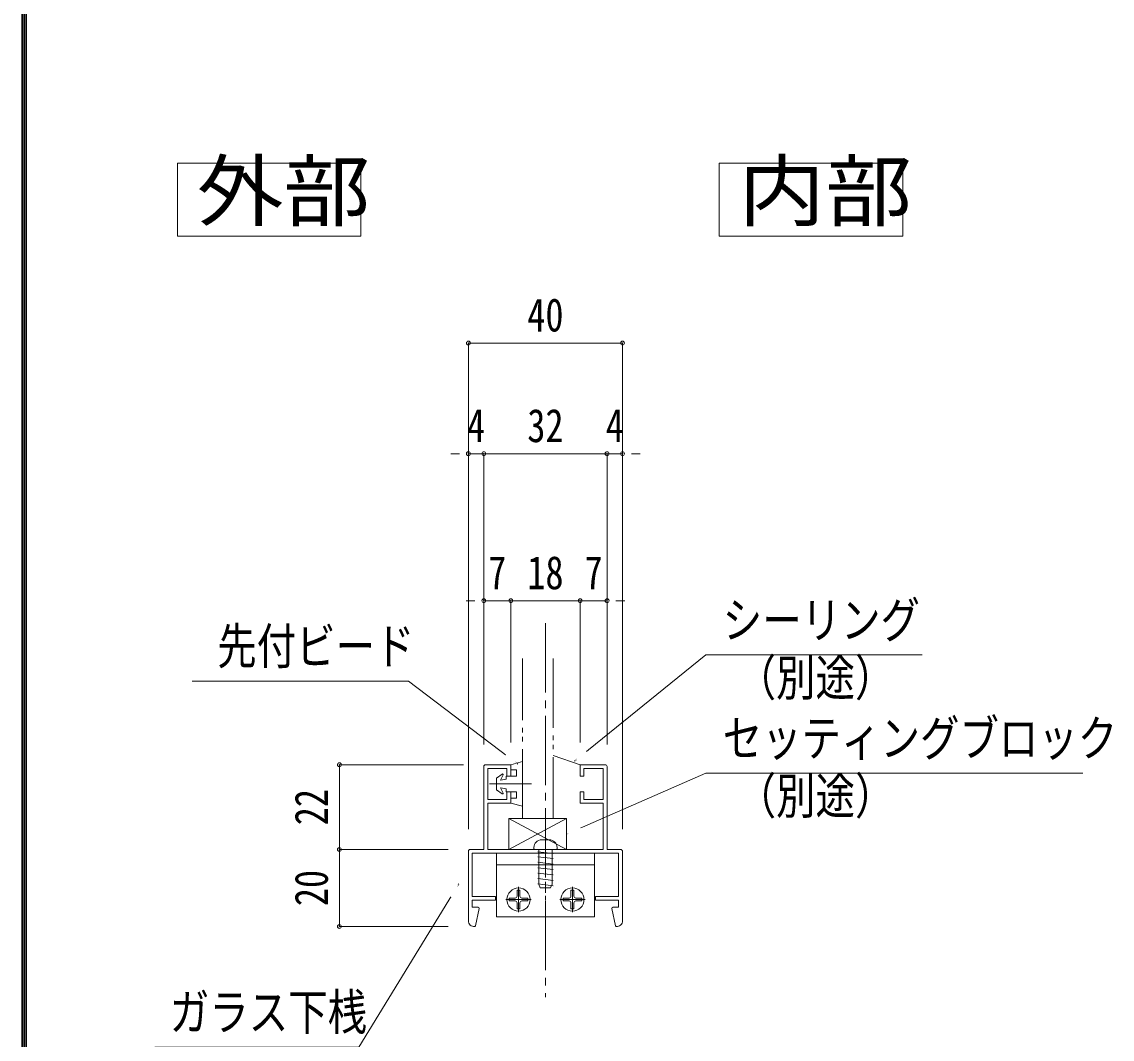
# Model space of a CAD drawing. Units: millimetres at full size; details may follow other scales. Extents: x -3135 to 4022, y -814 to 1448.
# Drawn here: x -3135 to -2569, y -546 to -18 of the extents above; entities that cross this region are included whole.
import ezdxf
from ezdxf.enums import TextEntityAlignment as Align

# ---------------------------------------------------------------- set-up
doc = ezdxf.new("R2010")
doc.units = ezdxf.units.MM
doc.header["$LTSCALE"] = 4
doc.header["$PDMODE"] = 32
doc.header["$PDSIZE"] = 2
for name, pattern in [('CHAIN2', [12, 9, -1, 1, -1]), ('DASHED1', [1.8, 1.2, -0.6]), ('DOUBLE_CHAIN2', [12.8, 9, -1, 0.6, -0.6, 0.6, -1])]:
    doc.linetypes.add(name, pattern=pattern)
for name, color, linetype, lineweight in [('0-0_0', 7, 'Continuous', 18), ('0-1_1手摺寸法', 3, 'Continuous', 18), ('0-2_2A', 1, 'DOUBLE_CHAIN2', 18), ('0-5_3中心線', 2, 'CHAIN2', 18), ('0-6_41ｱﾙﾐ', 6, 'Continuous', 18), ('0-7_42ｱﾙﾐ部品', 6, 'Continuous', 18), ('0-8_51破線ｱﾙﾐ', 3, 'DASHED1', 18), ('0-9_6ﾊｯﾁﾝｸﾞ', 4, 'Continuous', 9), ('0-B_CYAN', 4, 'Continuous', 9), ('0-E_P4-12', 7, 'Continuous', 18), ('0-F_WAKU', 7, 'Continuous', 18)]:
    doc.layers.add(name, color=color, linetype=linetype, lineweight=lineweight)
doc.styles.add('ＭＳ ゴシック', font='')
doc.styles.get('ＭＳ ゴシック').set_extended_font_data('MS Gothic')

msp = doc.modelspace()

# ---------------------------------------------------------------- linework, layer by layer
at = {"layer": '0-0_0'}
for points in [[(-2847.659, -401.756), (-2779.464, -346.664), (-2667.165, -346.664)], [(-2877.164, -403.377), (-2933.87, -360.211), (-3046.169, -360.211)], [(-2851.754, -439.632), (-2779.464, -408.009), (-2583.844, -408.009)], [(-2907.754, -465.408), (-2959.573, -550.195), (-3065.607, -550.195)]]:
    msp.add_lwpolyline(points, dxfattribs=at)
at = {"layer": '0-1_1手摺寸法'}
for p, q in [((-2902.754, -437.132), (-2902.754, -184.728)), ((-2822.754, -184.728), (-2902.754, -184.728)), ((-2898.154, -184.728), (-2827.354, -184.728)), ((-2822.754, -437.132), (-2822.754, -184.728)), ((-2907.354, -242.158), (-2911.954, -242.158)), ((-2902.754, -437.132), (-2902.754, -242.158)), ((-2894.754, -393.132), (-2894.754, -242.158)), ((-2830.754, -242.158), (-2894.754, -242.158)), ((-2894.754, -393.132), (-2894.754, -242.158)), ((-2890.154, -242.158), (-2835.354, -242.158)), ((-2890.154, -242.158), (-2885.554, -242.158)), ((-2835.354, -242.158), (-2839.954, -242.158)), ((-2830.754, -393.132), (-2830.754, -242.158)), ((-2830.754, -393.132), (-2830.754, -242.158)), ((-2822.754, -437.132), (-2822.754, -242.158)), ((-2818.154, -242.158), (-2813.554, -242.158)), ((-2899.354, -318.506), (-2903.954, -318.506)), ((-2894.754, -393.132), (-2894.754, -318.506)), ((-2880.754, -392.132), (-2880.754, -318.506)), ((-2844.754, -318.506), (-2880.754, -318.506)), ((-2880.754, -392.132), (-2880.754, -318.506)), ((-2876.154, -318.506), (-2849.354, -318.506)), ((-2876.154, -318.506), (-2871.554, -318.506)), ((-2849.354, -318.506), (-2853.954, -318.506)), ((-2844.754, -392.132), (-2844.754, -318.506)), ((-2844.754, -392.132), (-2844.754, -318.506)), ((-2830.754, -393.132), (-2830.754, -318.506)), ((-2826.154, -318.506), (-2821.554, -318.506)), ((-2905.254, -403.632), (-2969.728, -403.632)), ((-2969.728, -403.632), (-2969.728, -447.632)), ((-2874.754, -402.032), (-2880.754, -403.632)), ((-2880.754, -403.632), (-2880.754, -406.232)), ((-2877.754, -406.232), (-2880.754, -406.232)), ((-2877.754, -406.232), (-2877.754, -409.632)), ((-2874.754, -402.032), (-2874.754, -425.232)), ((-2969.728, -443.032), (-2969.728, -408.232)), ((-2888.154, -410.632), (-2885.216, -408.48)), ((-2888.154, -410.632), (-2888.154, -416.632)), ((-2884.779, -408.852), (-2886.154, -411.632)), ((-2886.154, -411.632), (-2883.154, -411.132)), ((-2883.154, -409.632), (-2883.154, -411.132)), ((-2877.754, -409.632), (-2883.154, -409.632)), ((-2870.025, -413.632), (-2891.752, -413.632)), ((-2888.154, -416.632), (-2885.216, -418.784)), ((-2886.154, -415.632), (-2883.154, -416.132)), ((-2886.154, -415.632), (-2884.779, -418.412)), ((-2883.154, -416.132), (-2883.154, -417.632)), ((-2877.754, -417.632), (-2883.154, -417.632)), ((-2877.754, -417.632), (-2877.754, -421.032)), ((-2880.754, -421.032), (-2880.754, -423.632)), ((-2877.754, -421.032), (-2880.754, -421.032)), ((-2874.754, -425.232), (-2880.754, -423.632)), ((-2851.754, -431.632), (-2881.754, -447.632)), ((-2881.754, -431.632), (-2851.754, -447.632)), ((-2913.254, -447.632), (-2969.728, -447.632)), ((-2913.254, -447.632), (-2969.728, -447.632)), ((-2969.728, -487.632), (-2969.728, -447.632)), ((-2969.728, -452.232), (-2969.728, -483.032)), ((-2913.254, -487.632), (-2969.728, -487.632))]:
    msp.add_line(p, q, dxfattribs=at)
for points in [[(-2902.754, -242.158), (-2894.754, -242.158), (-2902.754, -242.158)], [(-2830.754, -242.158), (-2822.754, -242.158), (-2830.754, -242.158)], [(-2880.754, -318.506), (-2894.754, -318.506), (-2880.754, -318.506)], [(-2844.754, -318.506), (-2830.754, -318.506), (-2844.754, -318.506)]]:
    msp.add_lwpolyline(points, dxfattribs=at)
msp.add_lwpolyline([(-2851.754, -431.632), (-2881.754, -431.632), (-2881.754, -447.632), (-2851.754, -447.632)], close=True, dxfattribs=at)
for centre, start, end in [((-2885.054, -408.732), 336.371, 122.905), ((-2885.054, -418.532), 237.095, 23.629)]:
    msp.add_arc(centre, 0.3, start, end, dxfattribs=at)
for p in [(-2902.754, -184.728), (-2822.754, -184.728), (-2902.754, -242.158), (-2894.754, -242.158), (-2830.754, -242.158), (-2822.754, -242.158), (-2894.754, -318.506), (-2880.754, -318.506), (-2844.754, -318.506), (-2830.754, -318.506), (-2969.728, -403.632), (-2969.728, -447.632), (-2969.728, -487.632)]:
    msp.add_point(p, dxfattribs=at)
at = {"layer": '0-2_2A'}
msp.add_line((-2874.754, -431.632), (-2874.754, -348.426), dxfattribs=at)
msp.add_lwpolyline([(-2858.754, -348.426), (-2858.754, -431.632), (-2874.754, -431.632)], dxfattribs=at)
at = {"layer": '0-5_3中心線'}
msp.add_line((-2862.754, -330.223), (-2862.754, -524.27), dxfattribs=at)
at = {"layer": '0-6_41ｱﾙﾐ'}
for p, q in [((-2894.754, -447.632), (-2894.754, -404.632)), ((-2880.754, -403.632), (-2893.754, -403.632)), ((-2892.754, -421.632), (-2892.754, -405.632)), ((-2880.754, -409.632), (-2880.754, -403.632)), ((-2844.754, -409.632), (-2844.754, -403.632)), ((-2844.754, -403.632), (-2831.754, -403.632)), ((-2842.754, -409.632), (-2842.754, -405.632)), ((-2842.754, -405.632), (-2832.754, -405.632)), ((-2832.754, -421.632), (-2832.754, -405.632)), ((-2830.754, -447.632), (-2830.754, -404.632)), ((-2880.754, -409.632), (-2882.754, -409.632)), ((-2844.754, -409.632), (-2842.754, -409.632)), ((-2880.754, -417.632), (-2882.754, -417.632)), ((-2880.754, -417.632), (-2880.754, -423.632)), ((-2844.754, -417.632), (-2844.754, -423.632)), ((-2844.754, -417.632), (-2842.754, -417.632)), ((-2892.754, -447.632), (-2892.754, -423.632)), ((-2880.754, -423.632), (-2892.754, -423.632)), ((-2844.754, -423.632), (-2832.754, -423.632)), ((-2832.754, -447.632), (-2832.754, -423.632)), ((-2902.754, -450.632), (-2902.754, -448.632)), ((-2902.754, -450.632), (-2902.754, -484.632)), ((-2894.754, -447.632), (-2901.754, -447.632)), ((-2824.754, -449.632), (-2900.754, -449.632)), ((-2832.754, -447.632), (-2892.754, -447.632)), ((-2830.754, -447.632), (-2823.754, -447.632)), ((-2824.754, -449.632), (-2824.754, -458.03)), ((-2824.754, -449.632), (-2824.754, -472.032)), ((-2822.754, -450.632), (-2822.754, -448.632)), ((-2822.754, -450.632), (-2822.754, -484.632)), ((-2900.754, -458.03), (-2900.754, -472.032)), ((-2822.754, -458.03), (-2822.754, -484.632)), ((-2900.754, -472.032), (-2888.754, -472.032)), ((-2900.754, -474.032), (-2888.754, -474.032)), ((-2900.754, -474.032), (-2888.754, -474.032)), ((-2900.754, -474.032), (-2900.754, -477.632)), ((-2900.754, -474.032), (-2900.754, -477.632)), ((-2888.754, -472.032), (-2888.754, -474.032)), ((-2888.754, -472.032), (-2888.754, -474.032)), ((-2836.754, -472.032), (-2836.754, -474.032)), ((-2836.754, -472.032), (-2836.754, -474.032)), ((-2824.754, -472.032), (-2836.754, -472.032)), ((-2824.754, -472.032), (-2836.754, -472.032)), ((-2824.754, -474.032), (-2836.754, -474.032)), ((-2824.754, -474.032), (-2836.754, -474.032)), ((-2900.754, -477.632), (-2897.754, -477.632)), ((-2897.154, -478.232), (-2899.154, -487.232)), ((-2828.354, -478.232), (-2826.354, -487.232))]:
    msp.add_line(p, q, dxfattribs=at)
for points in [[(-2882.754, -409.632), (-2882.754, -405.632), (-2892.754, -405.632)], [(-2882.754, -417.632), (-2882.754, -421.632), (-2892.754, -421.632)], [(-2842.754, -417.632), (-2842.754, -421.632), (-2832.754, -421.632)], [(-2900.754, -449.632), (-2900.754, -472.032), (-2888.754, -472.032)], [(-2824.754, -474.032), (-2824.754, -477.632), (-2827.754, -477.632)], [(-2824.754, -474.032), (-2824.754, -477.632), (-2827.622, -477.632)]]:
    msp.add_lwpolyline(points, dxfattribs=at)
for centre, radius, start, end in [((-2893.754, -404.632), 1, 90, 180), ((-2831.754, -404.632), 1, 0, 90), ((-2901.754, -448.632), 1, 90, 180), ((-2823.754, -448.632), 1, 0, 90), ((-2897.754, -478.232), 0.6, 0, 90), ((-2827.754, -478.232), 0.6, 90, 180), ((-2899.754, -484.632), 3, 180, 275.997), ((-2825.754, -484.632), 3, 264.003, 0), ((-2899.554, -487.232), 0.4, 286.472, 0), ((-2825.954, -487.232), 0.4, 180, 253.528)]:
    msp.add_arc(centre, radius, start, end, dxfattribs=at)
at = {"layer": '0-7_42ｱﾙﾐ部品'}
for p, q in [((-2888.244, -449.632), (-2888.244, -482.632)), ((-2837.244, -449.632), (-2837.244, -482.632)), ((-2837.244, -455.632), (-2888.244, -455.632)), ((-2837.244, -482.632), (-2888.244, -482.632))]:
    msp.add_line(p, q, dxfattribs=at)
at = {"layer": '0-8_51破線ｱﾙﾐ'}
msp.add_line((-2862.754, -435.646), (-2862.754, -473.954), dxfattribs=at)
at = {"layer": '0-9_6ﾊｯﾁﾝｸﾞ'}
for p, q in [((-2868.754, -446.632), (-2868.754, -447.232)), ((-2860.754, -442.632), (-2864.754, -442.632)), ((-2856.754, -446.632), (-2856.754, -447.232)), ((-2857.154, -447.632), (-2868.354, -447.632)), ((-2858.754, -449.758), (-2866.754, -448.819)), ((-2858.754, -449.758), (-2866.754, -448.819)), ((-2858.754, -452.392), (-2866.754, -451.454)), ((-2858.754, -452.392), (-2866.754, -451.454)), ((-2866.254, -447.632), (-2866.254, -465.632)), ((-2859.254, -447.632), (-2859.254, -465.632)), ((-2858.754, -455.211), (-2866.754, -454.273)), ((-2858.754, -455.211), (-2866.754, -454.273)), ((-2858.754, -458.03), (-2866.754, -457.092)), ((-2858.754, -458.03), (-2866.754, -457.092)), ((-2858.754, -460.85), (-2866.754, -459.911)), ((-2858.754, -460.85), (-2866.754, -459.911)), ((-2858.754, -463.669), (-2866.754, -462.73)), ((-2858.754, -463.669), (-2866.754, -462.73)), ((-2877.494, -468.824), (-2877.494, -471.882)), ((-2875.994, -468.824), (-2877.494, -468.824)), ((-2876.744, -480.232), (-2876.744, -467.032)), ((-2875.994, -468.824), (-2875.994, -471.882)), ((-2858.754, -466.488), (-2866.754, -465.55)), ((-2858.754, -466.488), (-2866.754, -465.55)), ((-2866.254, -465.632), (-2865.425, -467.632)), ((-2860.082, -467.632), (-2865.425, -467.632)), ((-2859.254, -465.632), (-2860.082, -467.632)), ((-2849.494, -468.824), (-2849.494, -471.882)), ((-2849.494, -468.824), (-2847.994, -468.824)), ((-2848.744, -480.232), (-2848.744, -467.032)), ((-2847.994, -468.824), (-2847.994, -471.882)), ((-2883.344, -473.632), (-2870.144, -473.632)), ((-2878.494, -472.882), (-2881.552, -472.882)), ((-2881.552, -474.382), (-2881.552, -472.882)), ((-2878.494, -474.382), (-2881.552, -474.382)), ((-2877.494, -478.44), (-2877.494, -475.382)), ((-2875.994, -478.44), (-2875.994, -475.382)), ((-2874.994, -472.882), (-2871.936, -472.882)), ((-2874.994, -474.382), (-2871.936, -474.382)), ((-2871.936, -474.382), (-2871.936, -472.882)), ((-2842.144, -473.632), (-2855.344, -473.632)), ((-2850.494, -472.882), (-2853.552, -472.882)), ((-2853.552, -474.382), (-2853.552, -472.882)), ((-2850.494, -474.382), (-2853.552, -474.382)), ((-2849.494, -478.44), (-2849.494, -475.382)), ((-2847.994, -478.44), (-2847.994, -475.382)), ((-2846.994, -472.882), (-2843.936, -472.882)), ((-2846.994, -474.382), (-2843.936, -474.382)), ((-2843.936, -474.382), (-2843.936, -472.882)), ((-2875.994, -478.44), (-2877.494, -478.44)), ((-2849.494, -478.44), (-2847.994, -478.44))]:
    msp.add_line(p, q, dxfattribs=at)
for centre in [(-2876.744, -473.632), (-2848.744, -473.632)]:
    msp.add_circle(centre, 6, dxfattribs=at)
for centre, radius, start, end in [((-2864.754, -446.632), 4, 90, 180), ((-2860.754, -446.632), 4, 0, 90), ((-2868.354, -447.232), 0.4, 180, 270), ((-2857.154, -447.232), 0.4, 270, 0), ((-2878.494, -471.882), 1, 270, 0), ((-2878.494, -475.382), 1, 0, 90), ((-2874.994, -471.882), 1, 180, 270), ((-2874.994, -475.382), 1, 90, 180), ((-2850.494, -471.882), 1, 270, 0), ((-2850.494, -475.382), 1, 0, 90), ((-2846.994, -471.882), 1, 180, 270), ((-2846.994, -475.382), 1, 90, 180)]:
    msp.add_arc(centre, radius, start, end, dxfattribs=at)
at = {"layer": '0-B_CYAN'}
msp.add_line((-2844.754, -403.632), (-2858.754, -398.819), dxfattribs=at)
at = {"layer": '0-E_P4-12'}
for points in [[(-3053.859, -129.32), (-2958.533, -129.32), (-2958.533, -91.31), (-3053.859, -91.31)], [(-2772.618, -129.32), (-2677.292, -129.32), (-2677.292, -91.31), (-2772.618, -91.31)]]:
    msp.add_lwpolyline(points, close=True, dxfattribs=at)
at = {"layer": '0-F_WAKU'}
for p, q in [((-3134.607, 1448.2), (-3134.607, -814.2)), ((-3134.007, 1447.6), (-3134.007, -813.6)), ((-3133.407, 1447), (-3133.407, -813)), ((-3132.807, 1446.4), (-3132.807, -812.4)), ((-3132.207, 1445.8), (-3132.207, -811.8))]:
    msp.add_line(p, q, dxfattribs=at)

# ---------------------------------------------------------------- texts
at = {"layer": '0-0_0', "style": 'ＭＳ ゴシック', "width": 0.8}
for s, p in [('シーリング', (-2770.728, -343.521)), ('先付ビード', (-3033.166, -357.068)), ('（別途）', (-2763.494, -373.454)), ('セッティングブロック', (-2770.728, -404.866)), ('（別途）', (-2763.494, -434.799)), ('ガラス下桟', (-3057.765, -547.052))]:
    msp.add_text(s, height=18.77, dxfattribs=at).set_placement(p, align=Align.BOTTOM_LEFT)
at = {"layer": '0-1_1手摺寸法', "color": 7, "style": 'ＭＳ ゴシック', "width": 0.8}
for s, p in [('40', (-2872.174, -183.91)), ('4', (-2903.464, -241.34)), ('32', (-2872.174, -241.34)), ('4', (-2831.464, -241.34)), ('7', (-2892.464, -317.687)), ('18', (-2872.174, -317.687)), ('7', (-2842.464, -317.687))]:
    msp.add_text(s, height=17.27, dxfattribs=at).set_placement(p, align=Align.BOTTOM_LEFT)
for s, p in [('22', (-2970.546, -435.053)), ('20', (-2970.546, -477.053))]:
    msp.add_text(s, height=17.27, rotation=90, dxfattribs=at).set_placement(p, align=Align.BOTTOM_LEFT)
at = {"layer": '0-E_P4-12', "style": 'ＭＳ ゴシック', "width": 1.1}
for s, p in [('外部', (-3043.8, -129.784)), ('内部', (-2762.558, -129.784))]:
    msp.add_text(s, height=30.03, dxfattribs=at).set_placement(p, align=Align.BOTTOM_LEFT)

# ---------------------------------------------------------------- next in the draw order: wipeouts: each hides what was drawn before it
for points in [[(-2842.404, -395.725), (-2840.658, -397.886), (-2847.659, -401.756), (-2847.659, -401.756)], [(-2884.274, -399.71), (-2882.592, -397.5), (-2877.164, -403.377), (-2877.164, -403.377)], [(-2845.092, -435.202), (-2843.979, -437.747), (-2851.754, -439.632), (-2851.754, -439.632)], [(-2910.677, -472.855), (-2913.047, -471.406), (-2907.754, -465.408), (-2907.754, -465.408)]]:
    msp.add_wipeout(points)

doc.saveas('drawing.dxf')
